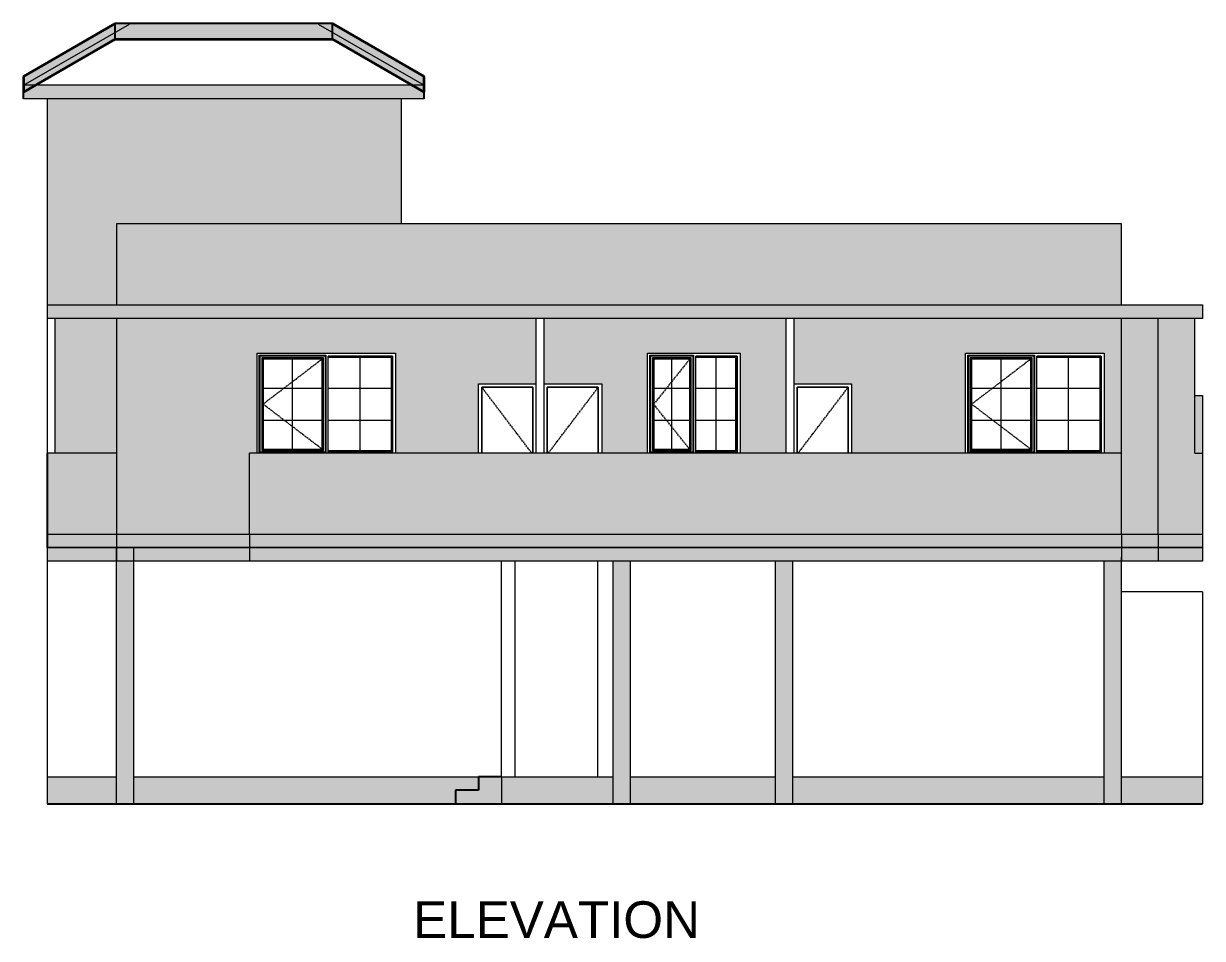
# Model space of a CAD drawing. Header units: millimetres. Extents: x 3093 to 4911, y 206 to 1650.
# Drawn here: x 3240 to 3852, y 271 to 746 of the extents above; entities that cross this region are included whole.
import ezdxf

# ---------------------------------------------------------------- set-up
doc = ezdxf.new("R2010")
doc.units = ezdxf.units.MM
doc.linetypes.add('Centre', pattern=[1.25, 0.25, -0.1875, 0.625, -0.1875])
for name, color, linetype, lineweight in [('A-COLSENM', 4, 'Continuous', 9), ('A-DOORSYM', 1, 'Continuous', 9), ('A-FLOROTM', 6, 'Continuous', 9), ('A-GLAZIDM', 6, 'Continuous', 9), ('A-ROOFOTM', 4, 'Continuous', 9), ('A-WALL', 2, 'Continuous', 9)]:
    doc.layers.add(name, color=color, linetype=linetype, lineweight=lineweight)
doc.styles.get("Standard").update_dxf_attribs({"font": 'arial.ttf'})

# ---------------------------------------------------------------- blocks, each defined once
blk = doc.blocks.new('Single Shutter with Louvers - D3-151044-South')
at = {"layer": 'A-DOORSYM', "linetype": 'Centre'}
blk.add_line((-46.35, 177), (-72.31, 211.23), dxfattribs=at)
at = {"layer": 'A-DOORSYM'}
for p, q in [((-45.85, 211.23), (-72.31, 211.23)), ((-72.31, 211.23), (-72.31, 177)), ((-72.31, 177), (-72.31, 211.23)), ((-72.31, 211.23), (-45.85, 211.23)), ((-45.85, 177), (-45.85, 211.23)), ((-45.85, 211.23), (-45.85, 177))]:
    blk.add_line(p, q, dxfattribs=at)
blk = doc.blocks.new('Single Shutter with Louvers - D3-135380-South')
at = {"layer": 'A-DOORSYM'}
for p, q in [((-38.31, 211.23), (-38.31, 177)), ((-11.85, 211.23), (-38.31, 211.23)), ((-38.31, 211.23), (-11.85, 211.23)), ((-38.31, 177), (-38.31, 211.23)), ((-11.85, 177), (-11.85, 211.23)), ((-11.85, 211.23), (-11.85, 177))]:
    blk.add_line(p, q, dxfattribs=at)
at = {"layer": 'A-DOORSYM', "linetype": 'Centre'}
blk.add_line((-37.8, 177), (-11.85, 211.23), dxfattribs=at)
blk = doc.blocks.new('Dbl All Bars - W2-V3-South')
at = {"layer": 'A-GLAZIDM', "color": 7}
for p, q in [((-187.9, 177.09), (-187.9, 227.82)), ((-187.47, 227.39), (-187.9, 227.82)), ((-187.9, 227.82), (-153.27, 227.82)), ((-187.47, 177.51), (-187.47, 227.39)), ((-153.7, 227.39), (-187.47, 227.39)), ((-185.93, 225.85), (-186.62, 226.54)), ((-186.62, 226.54), (-186.62, 178.37)), ((-154.56, 226.54), (-186.62, 226.54)), ((-154.56, 226.54), (-155.24, 225.85)), ((-154.56, 178.37), (-154.56, 226.54)), ((-153.27, 227.82), (-153.7, 227.39)), ((-153.7, 227.39), (-153.7, 177.51)), ((-153.27, 227.82), (-153.27, 177.09)), ((-152.09, 177.48), (-152.09, 227.43)), ((-152.09, 227.43), (-118.65, 227.43)), ((-152.09, 226.64), (-152.09, 227.43)), ((-118.65, 227.43), (-152.09, 227.43)), ((-119.44, 226.64), (-152.09, 226.64)), ((-135.57, 178.27), (-135.57, 226.64)), ((-119.44, 226.64), (-119.44, 178.27)), ((-118.65, 227.43), (-118.65, 177.48)), ((-118.65, 177.48), (-118.65, 227.43)), ((-185.93, 225.85), (-185.93, 179.06)), ((-155.24, 225.85), (-185.93, 225.85)), ((-170.59, 179.06), (-170.59, 225.85)), ((-155.24, 179.06), (-155.24, 225.85)), ((-185.93, 210.78), (-155.24, 210.78)), ((-152.09, 210.78), (-119.44, 210.78)), ((-185.93, 194.13), (-155.24, 194.13)), ((-152.09, 194.13), (-119.44, 194.13)), ((-185.93, 179.06), (-186.62, 178.37)), ((-186.62, 178.37), (-154.56, 178.37)), ((-185.93, 179.06), (-155.24, 179.06)), ((-155.24, 179.06), (-154.56, 178.37)), ((-119.44, 178.27), (-152.09, 178.27)), ((-152.09, 178.27), (-152.09, 177.48)), ((-187.47, 177.51), (-187.9, 177.09)), ((-153.27, 177.09), (-187.9, 177.09)), ((-153.7, 177.51), (-187.47, 177.51)), ((-153.7, 177.51), (-153.27, 177.09)), ((-118.65, 177.48), (-152.09, 177.48)), ((-152.09, 177.48), (-118.65, 177.48))]:
    blk.add_line(p, q, dxfattribs=at)
at = {"layer": 'A-GLAZIDM', "color": 7, "linetype": 'Centre'}
for p in [(-155.24, 225.85), (-155.24, 179.06)]:
    blk.add_line(p, (-185.93, 202.45), dxfattribs=at)
blk = doc.blocks.new('Dbl All Bars - W3-V4-South')
at = {"layer": 'A-GLAZIDM', "color": 252}
for p, q in [((14.98, 177.09), (14.98, 227.82)), ((15.41, 227.39), (14.98, 227.82)), ((14.98, 227.82), (37.6, 227.82)), ((15.41, 177.51), (15.41, 227.39)), ((37.18, 227.39), (15.41, 227.39)), ((16.95, 225.85), (16.26, 226.54)), ((16.26, 226.54), (16.26, 178.37)), ((36.32, 226.54), (16.26, 226.54)), ((36.32, 226.54), (35.63, 225.85)), ((36.32, 178.37), (36.32, 226.54)), ((37.6, 227.82), (37.18, 227.39)), ((37.18, 227.39), (37.18, 177.51)), ((37.6, 227.82), (37.6, 177.09)), ((38.78, 177.48), (38.78, 227.43)), ((38.78, 227.43), (60.23, 227.43)), ((38.78, 226.64), (38.78, 227.43)), ((60.23, 227.43), (38.78, 227.43)), ((59.44, 226.64), (38.78, 226.64)), ((49.31, 178.27), (49.31, 226.64)), ((59.44, 226.64), (59.44, 178.27)), ((60.23, 227.43), (60.23, 177.48)), ((60.23, 177.48), (60.23, 227.43)), ((16.95, 225.85), (16.95, 179.06)), ((35.63, 225.85), (16.95, 225.85)), ((26.29, 179.06), (26.29, 225.85)), ((35.63, 179.06), (35.63, 225.85)), ((16.95, 210.78), (35.63, 210.78)), ((38.78, 210.78), (59.44, 210.78)), ((16.95, 194.13), (35.63, 194.13)), ((38.78, 194.13), (59.44, 194.13)), ((16.95, 179.06), (16.26, 178.37)), ((16.26, 178.37), (36.32, 178.37)), ((16.95, 179.06), (35.63, 179.06)), ((35.63, 179.06), (36.32, 178.37)), ((59.44, 178.27), (38.78, 178.27)), ((38.78, 178.27), (38.78, 177.48)), ((15.41, 177.51), (14.98, 177.09)), ((37.6, 177.09), (14.98, 177.09)), ((37.18, 177.51), (15.41, 177.51)), ((37.18, 177.51), (37.6, 177.09)), ((60.23, 177.48), (38.78, 177.48)), ((38.78, 177.48), (60.23, 177.48))]:
    blk.add_line(p, q, dxfattribs=at)
at = {"layer": 'A-GLAZIDM', "color": 252, "linetype": 'Centre'}
for p in [(35.63, 225.85), (35.63, 179.06)]:
    blk.add_line(p, (16.95, 202.45), dxfattribs=at)
blk = doc.blocks.new('STAIR')
at = {"color": 250}
for p, q in [((-74.08, 14.02), (-74.08, 7.02)), ((-74.08, 7.02), (-86.08, 7.02)), ((-86.08, 7.02), (-86.08, 0))]:
    blk.add_line(p, q, dxfattribs=at)

msp = doc.modelspace()

# ---------------------------------------------------------------- hatches: boundary and pattern name
h = msp.add_hatch(color=256)
h.dxf.hatch_style = 1
h.paths.add_polyline_path([(3287.485, 737.645), (3287.485, 745.728), (3239.918, 718.265), (3239.918, 710.182)])
h.paths.add_polyline_path([(3400.351, 745.728), (3287.485, 745.728), (3287.485, 737.645), (3400.351, 737.645)])
h.paths.add_polyline_path([(3400.351, 745.728), (3400.351, 737.645), (3447.918, 710.182), (3447.918, 718.265)])
h = msp.add_hatch(color=250)
h.dxf.hatch_style = 1
h.paths.add_polyline_path([(3447.918, 713.682), (3239.918, 713.682), (3239.918, 706.682), (3447.918, 706.682)])
h.paths.add_polyline_path([(3810.168, 641.682), (3288.168, 641.682), (3288.168, 599.682), (3810.168, 599.682)])
h.paths.add_polyline_path([(3288.168, 522.682), (3252.168, 522.682), (3252.168, 480.682), (3288.168, 480.682)])
h.paths.add_polyline_path([(3810.168, 522.682), (3357.168, 522.682), (3357.168, 480.682), (3810.168, 480.682)])
h.paths.add_polyline_path([(3810.168, 480.682), (3357.168, 480.682), (3357.168, 473.682), (3810.168, 473.682)])
h.paths.add_polyline_path([(3288.168, 480.682), (3252.168, 480.682), (3252.168, 473.682), (3288.168, 473.682)])
h.paths.add_polyline_path([(3357.168, 480.682), (3288.168, 480.682), (3288.168, 473.682), (3357.168, 473.682)])
h.paths.add_polyline_path([(3852.168, 480.682), (3829.168, 480.682), (3829.168, 473.682), (3852.168, 473.682)])
h.paths.add_polyline_path([(3829.168, 480.682), (3810.168, 480.682), (3810.168, 473.682), (3829.168, 473.682)])
h.paths.add_polyline_path([(3852.168, 552.682), (3848.168, 552.682), (3848.168, 522.682), (3852.168, 522.682)])
h.paths.add_polyline_path([(3852.168, 599.682), (3252.168, 599.682), (3252.168, 592.682), (3852.168, 592.682)])
h = msp.add_hatch()
h.set_pattern_fill('AR-SAND', color=250, scale=2)
h.set_pattern_definition([(37.5, (-11965.2538, -6662.379), (-0.1259867, 3.85364754), [0, -3.04, 0, -3.4, 0, -3.25]), (7.5, (-11965.254, -6662.379), (3.5395534, 5.6442921), [0, -1.64, 0, -2.74, 0, -1.05]), (327.5, (-11967.7138, -6662.379), (6.2282837, 0.0113181), [0, -1, 0, -3.6, 0, -4.7]), (317.5, (-11967.714, -6662.379), (6.0122532, 1.7553511), [0, -0.5, 0, -2.36, 0, -2.7])])
h.paths.add_polyline_path([(3436.168, 706.682), (3252.168, 706.682), (3252.168, 599.682), (3288.168, 599.682), (3288.168, 641.682), (3436.168, 641.682)])
h.paths.add_polyline_path([(3288.168, 592.682), (3256.168, 592.682), (3256.168, 522.682), (3288.168, 522.682)])
h.paths.add_polyline_path([(3361.168, 574.682), (3433.168, 574.682), (3433.168, 522.682), (3476.168, 522.682), (3476.168, 558.682), (3506.168, 558.682), (3506.168, 592.682), (3288.168, 592.682), (3288.168, 522.682), (3288.168, 480.682), (3357.168, 480.682), (3357.168, 522.682), (3361.168, 522.682)])
h.paths.add_polyline_path([(3564.046, 574.682), (3612.046, 574.682), (3612.046, 522.682), (3635.924, 522.682), (3635.924, 592.682), (3510.168, 592.682), (3510.168, 558.682), (3540.168, 558.682), (3540.168, 522.682), (3564.046, 522.682)])
h.paths.add_polyline_path([(3729.168, 574.682), (3801.168, 574.682), (3801.168, 522.682), (3810.168, 522.682), (3810.168, 592.682), (3639.924, 592.682), (3639.924, 558.682), (3669.924, 558.682), (3669.924, 522.682), (3729.168, 522.682)])
h.paths.add_polyline_path([(3829.168, 592.682), (3810.168, 592.682), (3810.168, 522.682), (3810.168, 480.682), (3829.168, 480.682)])
h.paths.add_polyline_path([(3848.168, 592.682), (3829.168, 592.682), (3829.168, 480.682), (3852.168, 480.682), (3852.168, 522.682), (3848.168, 522.682)])
h = msp.add_hatch(color=256)
h.dxf.hatch_style = 1
h.paths.add_polyline_path([(3810.168, 473.682), (3357.168, 473.682), (3357.168, 466.682), (3810.168, 466.682), (3810.168, 468.682)])
h.paths.add_polyline_path([(3357.168, 473.682), (3297.168, 473.682), (3297.168, 466.682), (3357.168, 466.682)])
h.paths.add_polyline_path([(3288.168, 473.682), (3252.168, 473.682), (3252.168, 466.682), (3288.168, 466.682)])
h.paths.add_polyline_path([(3297.168, 473.682), (3288.168, 473.682), (3288.168, 466.682), (3297.168, 466.682)])
h.paths.add_polyline_path([(3829.168, 473.682), (3810.168, 473.682), (3810.168, 468.682), (3810.168, 466.682), (3829.168, 466.682)])
h.paths.add_polyline_path([(3852.168, 473.682), (3829.168, 473.682), (3829.168, 466.682), (3852.168, 466.682)])
h = msp.add_hatch(color=256)
h.dxf.hatch_style = 1
h.paths.add_polyline_path([(3288.168, 354.682), (3252.168, 354.682), (3252.168, 340.682), (3288.168, 340.682)])
h.paths.add_polyline_path([(3297.168, 466.682), (3288.168, 466.682), (3288.168, 340.682), (3297.168, 340.682)])
h.paths.add_polyline_path([(3464.168, 347.702), (3476.168, 347.702), (3476.168, 354.682), (3297.168, 354.682), (3297.168, 340.682), (3464.168, 340.682)])
h.paths.add_polyline_path([(3488.168, 354.682), (3476.168, 354.682), (3476.168, 347.702), (3464.168, 347.702), (3464.168, 340.682), (3488.168, 340.682)])
h.paths.add_polyline_path([(3546.168, 354.682), (3488.168, 354.682), (3488.168, 340.682), (3546.168, 340.682)])
h.paths.add_polyline_path([(3555.168, 466.682), (3546.168, 466.682), (3546.168, 340.682), (3555.168, 340.682)])
h.paths.add_polyline_path([(3639.424, 466.682), (3630.424, 466.682), (3630.424, 340.682), (3639.424, 340.682)])
h.paths.add_polyline_path([(3630.424, 354.682), (3555.168, 354.682), (3555.168, 340.682), (3630.424, 340.682)])
h.paths.add_polyline_path([(3810.168, 466.682), (3801.168, 466.682), (3801.168, 340.682), (3810.168, 340.682)])
h.paths.add_polyline_path([(3852.168, 354.682), (3810.168, 354.682), (3810.168, 340.682), (3852.168, 340.682)])
h.paths.add_polyline_path([(3801.168, 354.682), (3639.424, 354.682), (3639.424, 340.682), (3801.168, 340.682)])

# ---------------------------------------------------------------- linework, layer by layer
for p, q in [((3287.485, 737.645), (3287.485, 745.728)), ((3400.351, 745.728), (3287.485, 745.728)), ((3400.351, 737.645), (3400.351, 745.728)), ((3239.918, 706.682), (3239.918, 713.682)), ((3447.918, 706.682), (3447.918, 713.682)), ((3252.168, 522.682), (3252.168, 473.682)), ((3252.168, 473.682), (3252.168, 473.682)), ((3488.168, 354.682), (3476.168, 354.702)), ((3252.168, 340.682), (3852.168, 340.682))]:
    msp.add_line(p, q)
at = {"layer": 'A-COLSENM'}
for p, q in [((3288.168, 340.682), (3288.168, 473.682)), ((3297.168, 340.682), (3297.168, 473.682)), ((3538.168, 354.682), (3538.168, 466.682)), ((3546.168, 340.682), (3546.168, 466.682)), ((3555.168, 340.682), (3555.168, 466.682)), ((3630.424, 340.682), (3630.424, 466.682)), ((3639.424, 340.682), (3639.424, 466.682)), ((3801.168, 340.682), (3801.168, 466.682)), ((3810.168, 340.682), (3810.168, 468.682))]:
    msp.add_line(p, q, dxfattribs=at)
at = {"layer": 'A-FLOROTM'}
for p, q in [((3252.168, 599.682), (3852.168, 599.682)), ((3252.168, 599.682), (3252.168, 592.682)), ((3852.168, 599.682), (3852.168, 592.682)), ((3852.168, 592.682), (3252.168, 592.682)), ((3252.168, 480.682), (3252.168, 473.682)), ((3288.168, 480.682), (3288.168, 473.682)), ((3357.168, 480.682), (3357.168, 473.682)), ((3810.168, 480.682), (3810.168, 473.682)), ((3829.168, 480.682), (3829.168, 473.682)), ((3852.168, 480.682), (3852.168, 473.682)), ((3252.168, 473.682), (3852.168, 473.682)), ((3252.168, 473.682), (3252.168, 466.682)), ((3852.168, 473.682), (3252.168, 473.682)), ((3288.168, 473.682), (3288.168, 466.682)), ((3357.168, 473.682), (3357.168, 466.682)), ((3810.168, 473.682), (3810.168, 466.682)), ((3829.168, 473.682), (3829.168, 466.682)), ((3852.168, 473.682), (3852.168, 466.682)), ((3852.168, 466.682), (3252.168, 466.682)), ((3252.168, 354.682), (3252.168, 340.682)), ((3297.168, 354.682), (3546.168, 354.682)), ((3488.168, 354.682), (3488.168, 340.682)), ((3555.168, 354.682), (3630.424, 354.682)), ((3852.168, 354.682), (3852.168, 340.682))]:
    msp.add_line(p, q, dxfattribs=at)
at = {"layer": 'A-ROOFOTM', "lineweight": 35}
for p, q in [((3239.918, 718.265), (3287.485, 745.728)), ((3400.351, 745.728), (3447.918, 718.265)), ((3239.918, 710.182), (3287.485, 737.645)), ((3287.485, 737.645), (3400.351, 737.645)), ((3400.351, 737.645), (3447.918, 710.182)), ((3239.918, 718.265), (3239.918, 710.182)), ((3447.918, 710.182), (3447.918, 718.265))]:
    msp.add_line(p, q, dxfattribs=at)
at = {"layer": 'A-ROOFOTM'}
for p, q in [((3239.918, 713.682), (3294.918, 745.437)), ((3392.918, 745.437), (3447.918, 713.682)), ((3447.918, 713.682), (3239.918, 713.682)), ((3447.918, 706.682), (3239.918, 706.682))]:
    msp.add_line(p, q, dxfattribs=at)
at = {"layer": 'A-WALL'}
for p, q in [((3252.168, 706.682), (3252.168, 599.682)), ((3436.168, 641.682), (3436.168, 706.682)), ((3810.168, 641.682), (3288.168, 641.682)), ((3288.168, 641.682), (3288.168, 599.682)), ((3810.168, 599.682), (3810.168, 641.682)), ((3252.168, 592.682), (3252.168, 473.682)), ((3256.168, 592.682), (3256.168, 522.682)), ((3288.168, 592.682), (3288.168, 480.682)), ((3506.168, 522.682), (3506.168, 592.682)), ((3510.168, 592.682), (3510.168, 522.682)), ((3635.924, 522.682), (3635.924, 592.682)), ((3639.924, 592.682), (3639.924, 522.682)), ((3810.168, 480.682), (3810.168, 592.682)), ((3829.168, 480.682), (3829.168, 592.682)), ((3848.168, 522.682), (3848.168, 592.682)), ((3361.168, 522.682), (3361.168, 574.682)), ((3361.168, 574.682), (3433.168, 574.682)), ((3433.168, 574.682), (3433.168, 522.682)), ((3564.046, 522.682), (3564.046, 574.682)), ((3564.046, 574.682), (3612.046, 574.682)), ((3612.046, 574.682), (3612.046, 522.682)), ((3729.168, 522.682), (3729.168, 574.682)), ((3729.168, 574.682), (3801.168, 574.682)), ((3801.168, 574.682), (3801.168, 522.682)), ((3476.168, 522.682), (3476.168, 558.682)), ((3476.168, 558.682), (3506.168, 558.682)), ((3510.168, 558.682), (3540.168, 558.682)), ((3540.168, 558.682), (3540.168, 522.682)), ((3639.924, 558.682), (3669.924, 558.682)), ((3669.924, 558.682), (3669.924, 522.682)), ((3848.168, 552.682), (3852.168, 552.682)), ((3852.168, 552.682), (3852.168, 480.682)), ((3252.168, 480.682), (3252.168, 522.682)), ((3288.168, 522.682), (3252.168, 522.682)), ((3357.168, 480.682), (3357.168, 522.682)), ((3810.168, 522.682), (3357.168, 522.682)), ((3848.168, 522.682), (3852.168, 522.682)), ((3252.168, 480.682), (3852.168, 480.682)), ((3252.168, 473.682), (3252.168, 354.682)), ((3488.168, 354.682), (3488.168, 466.682)), ((3495.168, 355.043), (3495.168, 466.682)), ((3852.168, 450.682), (3810.168, 450.682)), ((3852.168, 450.682), (3852.168, 354.682)), ((3252.168, 354.682), (3288.168, 354.682)), ((3639.424, 354.682), (3801.168, 354.682)), ((3810.168, 354.682), (3852.168, 354.682))]:
    msp.add_line(p, q, dxfattribs=at)

# ---------------------------------------------------------------- block references
msp.add_blockref('STAIR', (3550.246, 340.682))
at = {"layer": 'A-DOORSYM'}
for name, p in [('Single Shutter with Louvers - D3-151044-South', (3550.246, 345.682)), ('Single Shutter with Louvers - D3-135380-South', (3550.246, 345.682)), ('Single Shutter with Louvers - D3-135380-South', (3680.002, 345.682))]:
    msp.add_blockref(name, p, dxfattribs=at)
at = {"layer": 'A-GLAZIDM'}
for name, p in [('Dbl All Bars - W2-V3-South', (3550.246, 345.682)), ('Dbl All Bars - W3-V4-South', (3550.246, 345.682)), ('Dbl All Bars - W2-V3-South', (3918.246, 345.682))]:
    msp.add_blockref(name, p, dxfattribs=at)

# ---------------------------------------------------------------- texts
at = {"insert": (3442.253, 290.053), "char_height": 19, "attachment_point": 1}
msp.add_mtext_dynamic_manual_height_columns('ELEVATION', width=1.39569, gutter_width=95, heights=[0], dxfattribs=at)

doc.saveas('drawing.dxf')
